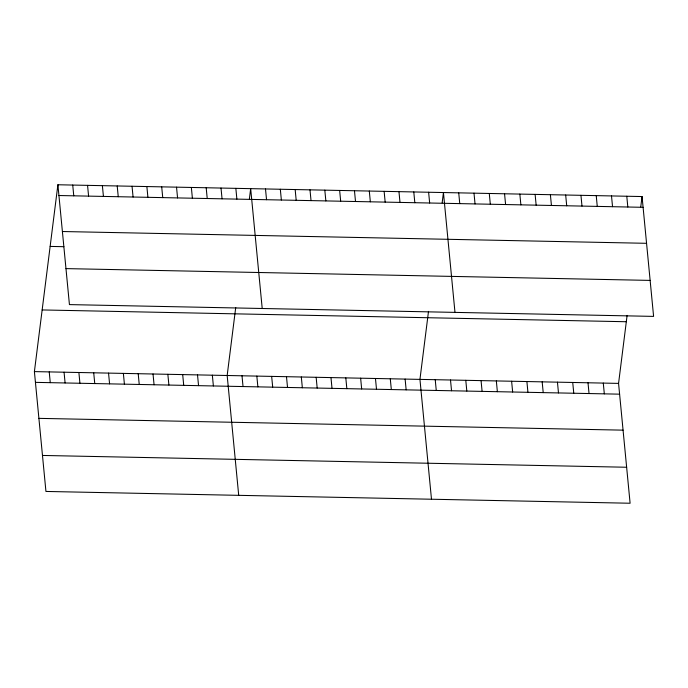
<?xml version="1.0" encoding="UTF-8"?>
<svg xmlns="http://www.w3.org/2000/svg" width="688" height="688" viewBox="0 0 688 688"><rect width="100%" height="100%" fill="white"/><g stroke="black" fill="none" stroke-linecap="round" stroke-linejoin="round"><path stroke-width="1.03" d="M627.112 315.388L618.564 383.397L630.105 503.238L45.941 491.447L34.4 371.606L57.895 184.762L642.059 196.553L653.6 316.394L69.436 304.603L57.895 184.762M235.726 307.484L227.169 375.493L238.71 495.343M249.383 198.927L250.673 188.65L262.214 308.499M428.504 311.372L419.947 379.389L431.488 499.23M442.152 202.822L443.442 192.545L454.983 312.386M640.769 206.83L642.059 196.553M58.936 195.521L643.099 207.32M62.402 231.521L646.565 243.311M50.147 246.416L63.915 246.691M65.971 268.612L650.134 280.403M42.157 309.944L626.312 321.735M34.4 371.606L618.564 383.397M35.441 382.365L619.596 394.164M38.906 418.364L623.061 430.155M42.475 455.447L626.639 467.247M626.785 196.243L627.817 207.011M611.503 195.934L612.544 206.701M596.229 195.624L597.261 206.391M603.281 383.087L604.322 393.854M580.947 195.315L581.988 206.082M588.008 382.777L589.04 393.545M565.674 195.014L566.706 205.772M572.726 382.468L573.766 393.235M550.391 194.704L551.432 205.471M557.452 382.158L558.484 392.925M535.118 194.394L536.15 205.162M542.17 381.849L543.21 392.616M519.836 194.085L520.876 204.852M526.896 381.548L527.928 392.306M504.553 193.775L505.594 204.542M511.614 381.238L512.655 392.005M489.28 193.466L490.32 204.233M496.34 380.928L497.372 391.696M473.998 193.156L475.038 203.923M481.058 380.619L482.099 391.386M458.724 192.855L459.756 203.614M465.785 380.309L466.817 391.076M450.502 380L451.543 390.767M428.615 192.244L429.656 203.012M435.229 379.69L436.261 390.457M413.789 191.943L414.821 202.711M398.963 191.642L399.995 202.41M405.12 379.088L406.152 389.855M384.128 191.341L385.168 202.109M390.285 378.787L391.326 389.554M369.301 191.049L370.342 201.808M375.459 378.486L376.499 389.253M354.475 190.748L355.507 201.515M360.632 378.185L361.664 388.952M339.648 190.447L340.68 201.214M345.806 377.893L346.838 388.651M324.813 190.146L325.854 200.913M330.971 377.592L332.012 388.359M309.987 189.845L311.028 200.612M316.145 377.291L317.185 388.058M295.161 189.553L296.193 200.311M301.318 376.99L302.35 387.757M280.326 189.252L281.366 200.019M286.492 376.689L287.524 387.456M265.499 188.951L266.54 199.718M271.657 376.388L272.697 387.155M256.83 376.095L257.871 386.854M235.846 188.349L236.878 199.116M242.004 375.794L243.036 386.561M221.011 188.056L222.052 198.815M206.185 187.755L207.226 198.522M212.343 375.192L213.383 385.959M191.359 187.454L192.391 198.221M197.516 374.891L198.548 385.658M176.532 187.153L177.564 197.92M182.69 374.599L183.722 385.357M161.697 186.852L162.738 197.619M167.855 374.298L168.895 385.065M146.871 186.551L147.911 197.318M153.028 373.997L154.069 384.764M132.044 186.259L133.076 197.017M138.202 373.696L139.234 384.463M117.209 185.958L118.25 196.725M123.376 373.395L124.408 384.162M102.383 185.657L103.424 196.424M108.541 373.102L109.581 383.861M87.557 185.356L88.589 196.123M93.714 372.801L94.755 383.569M72.73 185.055L73.762 195.822M78.888 372.5L79.92 383.268M64.061 372.199L65.093 382.967M49.226 371.898L50.267 382.666"/></g></svg>
